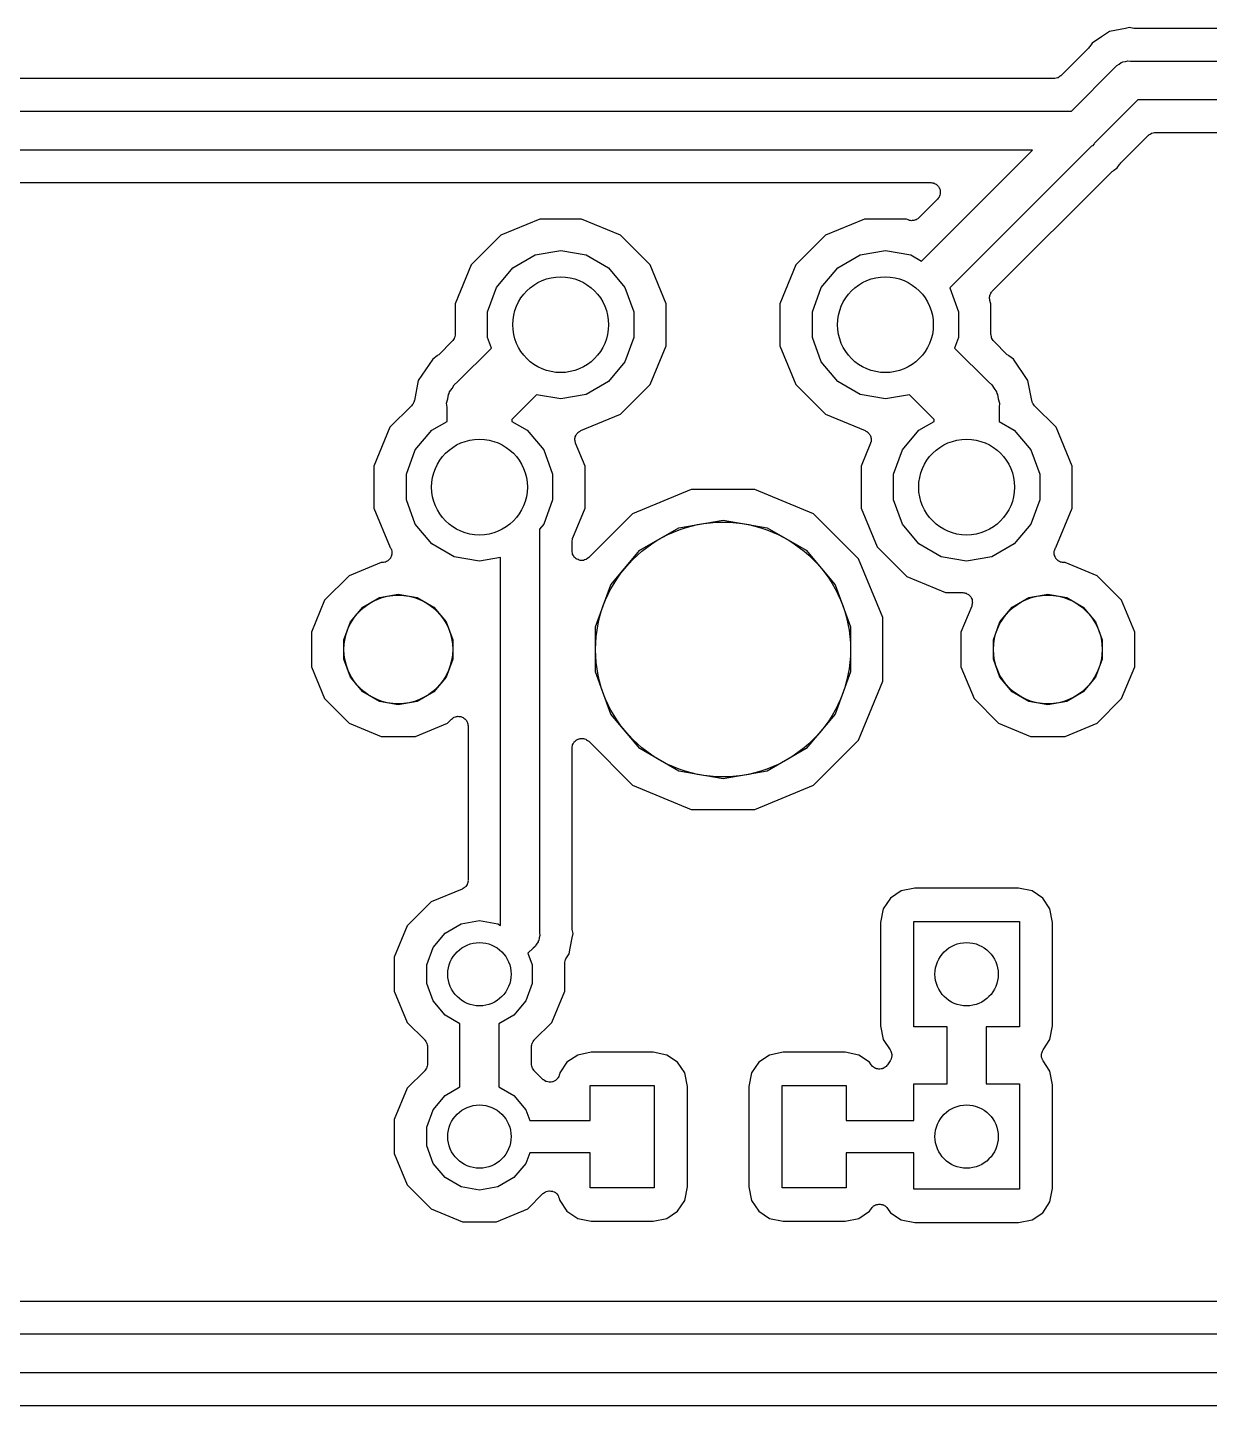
# Model space of a CAD drawing. Extents: x 24 to 196, y -189 to -31.
# Drawn here: x 99.61 to 118.1, y -151.85 to -130.3 of the extents above; entities that cross this region are included whole.
import ezdxf

# ---------------------------------------------------------------- set-up
doc = ezdxf.new("R2010")
doc.units = 0
doc.header["$MEASUREMENT"] = 0
doc.layers.add('BLACK', color=7, linetype='CONTINUOUS')

msp = doc.modelspace()

# ---------------------------------------------------------------- linework, layer by layer
at = {"layer": 'BLACK', "linetype": 'CONTINUOUS'}
for p, q in [((116.533, -130.362), (116.412, -130.443)), ((116.785, -130.312), (116.533, -130.362)), ((116.85, -130.299), (116.785, -130.312)), ((116.915, -130.312), (116.85, -130.299)), ((116.93, -130.312), (116.915, -130.312)), ((116.945, -130.315), (116.93, -130.312)), ((134.207, -130.315), (116.945, -130.315)), ((116.208, -130.62), (115.776, -131.052)), ((116.217, -130.608), (116.208, -130.62)), ((116.227, -130.597), (116.217, -130.608)), ((116.264, -130.542), (116.227, -130.597)), ((116.412, -130.443), (116.264, -130.542)), ((116.733, -130.843), (116.744, -130.837)), ((116.744, -130.837), (116.784, -130.83)), ((116.784, -130.83), (116.823, -130.819)), ((116.823, -130.819), (116.863, -130.823)), ((116.863, -130.823), (134.262, -130.823)), ((115.776, -131.052), (115.77, -131.056)), ((115.942, -131.605), (116.625, -130.921)), ((116.625, -130.921), (116.651, -130.89)), ((116.651, -130.89), (116.686, -130.87)), ((116.686, -130.87), (116.719, -130.847)), ((116.719, -130.847), (116.733, -130.843)), ((115.668, -131.097), (96.6988, -131.097)), ((115.675, -131.096), (115.668, -131.097)), ((115.681, -131.096), (115.675, -131.096)), ((115.701, -131.091), (115.681, -131.096)), ((115.72, -131.088), (115.701, -131.091)), ((115.726, -131.084), (115.72, -131.088)), ((115.732, -131.083), (115.726, -131.084)), ((115.749, -131.071), (115.732, -131.083)), ((115.766, -131.061), (115.749, -131.071)), ((115.77, -131.056), (115.766, -131.061)), ((116.976, -131.432), (116.302, -132.106)), ((133.567, -131.432), (116.976, -131.432)), ((81.6133, -131.605), (115.942, -131.605)), ((116.293, -132.116), (116.267, -132.147)), ((116.302, -132.106), (116.293, -132.116)), ((116.302, -132.106), (116.302, -132.106)), ((116.71, -132.417), (117.142, -131.985)), ((117.142, -131.985), (117.148, -131.981)), ((117.148, -131.981), (117.152, -131.976)), ((117.152, -131.976), (117.169, -131.966)), ((117.169, -131.966), (117.186, -131.955)), ((117.186, -131.955), (117.192, -131.953)), ((117.192, -131.953), (117.198, -131.949)), ((117.198, -131.949), (117.217, -131.946)), ((117.217, -131.946), (117.237, -131.941)), ((117.237, -131.941), (117.243, -131.941)), ((117.243, -131.941), (117.25, -131.94)), ((117.25, -131.94), (125.707, -131.94)), ((115.332, -132.215), (81.8134, -132.215)), ((113.593, -133.953), (115.332, -132.215)), ((116.255, -132.154), (114.037, -134.372)), ((116.267, -132.147), (116.255, -132.154)), ((114.702, -134.425), (116.575, -132.552)), ((116.575, -132.552), (116.588, -132.543)), ((116.588, -132.543), (116.598, -132.533)), ((116.598, -132.533), (116.654, -132.496)), ((116.654, -132.496), (116.691, -132.44)), ((116.691, -132.44), (116.701, -132.43)), ((116.701, -132.43), (116.71, -132.417)), ((82.2757, -132.723), (113.738, -132.723)), ((113.738, -132.723), (113.757, -132.726)), ((113.757, -132.726), (113.777, -132.728)), ((113.777, -132.728), (113.783, -132.731)), ((113.783, -132.731), (113.79, -132.732)), ((113.79, -132.732), (113.807, -132.742)), ((113.807, -132.742), (113.825, -132.75)), ((113.825, -132.75), (113.83, -132.755)), ((113.83, -132.755), (113.836, -132.758)), ((113.836, -132.758), (113.848, -132.774)), ((113.848, -132.774), (113.862, -132.788)), ((113.845, -132.983), (113.553, -133.275)), ((113.857, -132.966), (113.845, -132.983)), ((113.87, -132.951), (113.857, -132.966)), ((113.862, -132.788), (113.865, -132.794)), ((113.865, -132.794), (113.87, -132.799)), ((113.87, -132.799), (113.876, -132.818)), ((113.872, -132.945), (113.87, -132.951)), ((113.876, -132.939), (113.872, -132.945)), ((113.876, -132.818), (113.885, -132.836)), ((113.881, -132.92), (113.876, -132.939)), ((113.888, -132.901), (113.881, -132.92)), ((113.885, -132.836), (113.885, -132.842)), ((113.885, -132.842), (113.888, -132.849)), ((113.888, -132.849), (113.888, -132.868)), ((113.888, -132.868), (113.889, -132.888)), ((113.889, -132.888), (113.888, -132.895)), ((113.888, -132.895), (113.888, -132.901)), ((107.622, -133.297), (107.015, -133.548)), ((108.278, -133.297), (107.622, -133.297)), ((108.885, -133.548), (108.278, -133.297)), ((112.702, -133.297), (112.095, -133.548)), ((113.358, -133.297), (112.702, -133.297)), ((113.387, -133.308), (113.358, -133.297)), ((113.397, -133.311), (113.387, -133.308)), ((113.406, -133.315), (113.397, -133.311)), ((113.422, -133.316), (113.406, -133.315)), ((113.438, -133.32), (113.422, -133.316)), ((113.448, -133.319), (113.438, -133.32)), ((113.458, -133.319), (113.448, -133.319)), ((113.474, -133.315), (113.458, -133.319)), ((113.491, -133.313), (113.474, -133.315)), ((113.5, -133.308), (113.491, -133.313)), ((113.509, -133.306), (113.5, -133.308)), ((113.523, -133.296), (113.509, -133.306)), ((113.538, -133.289), (113.523, -133.296)), ((113.545, -133.281), (113.538, -133.289)), ((113.553, -133.275), (113.545, -133.281)), ((107.015, -133.548), (106.55, -134.012)), ((109.35, -134.012), (108.885, -133.548)), ((112.095, -133.548), (111.63, -134.012)), ((107.553, -133.857), (107.95, -133.787)), ((107.95, -133.787), (108.347, -133.857)), ((112.633, -133.857), (113.03, -133.787)), ((113.03, -133.787), (113.427, -133.857)), ((106.55, -134.012), (106.299, -134.619)), ((106.945, -134.367), (107.204, -134.059)), ((107.204, -134.059), (107.553, -133.857)), ((108.347, -133.857), (108.696, -134.059)), ((108.696, -134.059), (108.955, -134.367)), ((109.601, -134.619), (109.35, -134.012)), ((111.63, -134.012), (111.379, -134.619)), ((112.025, -134.367), (112.284, -134.059)), ((112.284, -134.059), (112.633, -133.857)), ((113.427, -133.857), (113.593, -133.953)), ((106.807, -134.746), (106.945, -134.367)), ((108.955, -134.367), (109.093, -134.746)), ((111.887, -134.746), (112.025, -134.367)), ((114.037, -134.372), (114.173, -134.746)), ((114.658, -134.519), (114.663, -134.503)), ((114.663, -134.503), (114.665, -134.487)), ((114.665, -134.487), (114.669, -134.478)), ((114.669, -134.478), (114.672, -134.468)), ((114.672, -134.468), (114.681, -134.455)), ((114.681, -134.455), (114.689, -134.44)), ((114.689, -134.44), (114.697, -134.433)), ((114.697, -134.433), (114.702, -134.425)), ((106.299, -134.619), (106.299, -135.099)), ((109.601, -135.276), (109.601, -134.619)), ((111.379, -134.619), (111.379, -135.276)), ((114.659, -134.529), (114.658, -134.519)), ((114.658, -134.539), (114.659, -134.529)), ((114.661, -134.555), (114.658, -134.539)), ((114.663, -134.572), (114.661, -134.555)), ((114.667, -134.581), (114.663, -134.572)), ((114.669, -134.591), (114.667, -134.581)), ((114.681, -134.619), (114.669, -134.591)), ((114.681, -135.099), (114.681, -134.619)), ((106.807, -135.149), (106.807, -134.746)), ((109.093, -134.746), (109.093, -135.149)), ((111.887, -135.149), (111.887, -134.746)), ((114.173, -134.746), (114.173, -135.149)), ((106.293, -135.131), (106.29, -135.151)), ((106.298, -135.112), (106.293, -135.131)), ((106.299, -135.099), (106.298, -135.105)), ((106.298, -135.105), (106.298, -135.112)), ((106.867, -135.313), (106.807, -135.149)), ((109.093, -135.149), (108.955, -135.528)), ((112.025, -135.528), (111.887, -135.149)), ((114.173, -135.149), (114.113, -135.313)), ((114.682, -135.105), (114.681, -135.099)), ((114.682, -135.112), (114.682, -135.105)), ((114.687, -135.131), (114.682, -135.112)), ((114.69, -135.151), (114.687, -135.131)), ((106.254, -135.206), (106.043, -135.418)), ((106.258, -135.201), (106.254, -135.206)), ((106.263, -135.197), (106.258, -135.201)), ((106.273, -135.179), (106.263, -135.197)), ((106.285, -135.163), (106.273, -135.179)), ((106.286, -135.157), (106.285, -135.163)), ((106.29, -135.151), (106.286, -135.157)), ((106.336, -135.843), (106.867, -135.313)), ((109.35, -135.883), (109.601, -135.276)), ((111.379, -135.276), (111.63, -135.883)), ((114.113, -135.313), (114.644, -135.843)), ((114.694, -135.157), (114.69, -135.151)), ((114.695, -135.163), (114.694, -135.157)), ((114.707, -135.179), (114.695, -135.163)), ((114.717, -135.197), (114.707, -135.179)), ((114.722, -135.201), (114.717, -135.197)), ((114.726, -135.206), (114.722, -135.201)), ((114.937, -135.418), (114.726, -135.206)), ((105.948, -135.485), (105.723, -135.821)), ((106.02, -135.437), (105.948, -135.485)), ((106.031, -135.426), (106.02, -135.437)), ((106.043, -135.418), (106.031, -135.426)), ((108.955, -135.528), (108.696, -135.837)), ((112.284, -135.837), (112.025, -135.528)), ((114.949, -135.426), (114.937, -135.418)), ((114.96, -135.437), (114.949, -135.426)), ((115.032, -135.485), (114.96, -135.437)), ((115.257, -135.821), (115.032, -135.485)), ((105.723, -135.821), (105.661, -136.132)), ((106.207, -136.022), (106.212, -136)), ((106.212, -136), (106.251, -135.944)), ((106.251, -135.944), (106.285, -135.886)), ((106.285, -135.886), (106.336, -135.843)), ((108.696, -135.837), (108.347, -136.038)), ((108.885, -136.347), (109.35, -135.883)), ((111.63, -135.883), (112.095, -136.347)), ((112.633, -136.038), (112.284, -135.837)), ((114.644, -135.843), (114.695, -135.886)), ((114.695, -135.886), (114.729, -135.944)), ((114.729, -135.944), (114.768, -136)), ((114.768, -136), (114.773, -136.022)), ((115.319, -136.132), (115.257, -135.821)), ((105.619, -136.214), (105.28, -136.552)), ((105.628, -136.201), (105.619, -136.214)), ((105.629, -136.199), (105.628, -136.201)), ((105.628, -136.201), (105.628, -136.201)), ((105.641, -136.185), (105.629, -136.199)), ((105.644, -136.178), (105.641, -136.185)), ((105.649, -136.171), (105.644, -136.178)), ((105.652, -136.16), (105.649, -136.171)), ((105.655, -136.155), (105.652, -136.16)), ((105.656, -136.147), (105.655, -136.155)), ((105.66, -136.136), (105.656, -136.147)), ((105.661, -136.132), (105.66, -136.136)), ((106.166, -136.173), (106.184, -136.108)), ((106.172, -136.24), (106.166, -136.173)), ((106.184, -136.108), (106.195, -136.041)), ((106.195, -136.041), (106.207, -136.022)), ((107.574, -136.042), (107.188, -136.428)), ((107.95, -136.108), (107.574, -136.042)), ((108.347, -136.038), (107.95, -136.108)), ((113.03, -136.108), (112.633, -136.038)), ((113.406, -136.042), (113.03, -136.108)), ((113.792, -136.428), (113.406, -136.042)), ((114.773, -136.022), (114.785, -136.041)), ((114.785, -136.041), (114.796, -136.108)), ((114.796, -136.108), (114.814, -136.173)), ((114.814, -136.173), (114.808, -136.24)), ((115.32, -136.136), (115.319, -136.132)), ((115.324, -136.147), (115.32, -136.136)), ((115.325, -136.155), (115.324, -136.147)), ((115.328, -136.16), (115.325, -136.155)), ((115.331, -136.171), (115.328, -136.16)), ((115.336, -136.178), (115.331, -136.171)), ((115.339, -136.185), (115.336, -136.178)), ((115.351, -136.199), (115.339, -136.185)), ((115.352, -136.201), (115.351, -136.199)), ((115.361, -136.214), (115.352, -136.201)), ((115.352, -136.201), (115.352, -136.201)), ((115.7, -136.552), (115.361, -136.214)), ((106.172, -136.461), (106.172, -136.24)), ((107.188, -136.428), (107.188, -136.461)), ((108.266, -136.604), (108.885, -136.347)), ((112.095, -136.347), (112.714, -136.604)), ((113.792, -136.461), (113.792, -136.428)), ((114.808, -136.24), (114.808, -136.461)), ((105.28, -136.552), (105.029, -137.159)), ((105.675, -136.907), (105.934, -136.599)), ((105.934, -136.599), (106.172, -136.461)), ((107.188, -136.461), (107.426, -136.599)), ((107.426, -136.599), (107.685, -136.907)), ((108.197, -136.664), (108.203, -136.652)), ((108.203, -136.652), (108.213, -136.643)), ((108.213, -136.643), (108.221, -136.632)), ((108.221, -136.632), (108.233, -136.625)), ((108.233, -136.625), (108.242, -136.616)), ((108.242, -136.616), (108.255, -136.611)), ((108.255, -136.611), (108.266, -136.604)), ((112.714, -136.604), (112.725, -136.611)), ((112.725, -136.611), (112.738, -136.616)), ((112.738, -136.616), (112.747, -136.625)), ((112.747, -136.625), (112.759, -136.632)), ((112.759, -136.632), (112.767, -136.643)), ((112.767, -136.643), (112.777, -136.652)), ((112.777, -136.652), (112.783, -136.664)), ((113.295, -136.907), (113.554, -136.599)), ((113.554, -136.599), (113.792, -136.461)), ((114.808, -136.461), (115.046, -136.599)), ((115.046, -136.599), (115.305, -136.907)), ((115.951, -137.159), (115.7, -136.552)), ((108.172, -136.751), (108.174, -136.738)), ((108.175, -136.764), (108.172, -136.751)), ((108.173, -136.725), (108.177, -136.712)), ((108.174, -136.738), (108.173, -136.725)), ((108.175, -136.778), (108.175, -136.764)), ((108.181, -136.79), (108.175, -136.778)), ((108.177, -136.712), (108.179, -136.699)), ((108.179, -136.699), (108.185, -136.687)), ((108.183, -136.803), (108.181, -136.79)), ((108.331, -137.159), (108.183, -136.803)), ((108.185, -136.687), (108.189, -136.674)), ((108.189, -136.674), (108.197, -136.664)), ((112.797, -136.803), (112.649, -137.159)), ((112.783, -136.664), (112.791, -136.674)), ((112.791, -136.674), (112.795, -136.687)), ((112.795, -136.687), (112.801, -136.699)), ((112.799, -136.79), (112.797, -136.803)), ((112.805, -136.778), (112.799, -136.79)), ((112.801, -136.699), (112.803, -136.712)), ((112.803, -136.712), (112.807, -136.725)), ((112.808, -136.751), (112.805, -136.764)), ((112.805, -136.764), (112.805, -136.778)), ((112.807, -136.725), (112.806, -136.738)), ((112.806, -136.738), (112.808, -136.751)), ((105.537, -137.286), (105.675, -136.907)), ((107.685, -136.907), (107.823, -137.286)), ((113.157, -137.286), (113.295, -136.907)), ((115.305, -136.907), (115.443, -137.286)), ((105.029, -137.159), (105.029, -137.816)), ((105.537, -137.689), (105.537, -137.286)), ((107.823, -137.286), (107.823, -137.689)), ((108.331, -137.816), (108.331, -137.159)), ((112.649, -137.159), (112.649, -137.816)), ((113.157, -137.689), (113.157, -137.286)), ((115.443, -137.286), (115.443, -137.689)), ((115.951, -137.816), (115.951, -137.159)), ((105.675, -138.068), (105.537, -137.689)), ((107.823, -137.689), (107.685, -138.068)), ((109.992, -137.526), (109.073, -137.907)), ((110.988, -137.526), (109.992, -137.526)), ((111.907, -137.907), (110.988, -137.526)), ((113.295, -138.068), (113.157, -137.689)), ((115.443, -137.689), (115.305, -138.068)), ((105.029, -137.816), (105.285, -138.434)), ((108.139, -138.279), (108.331, -137.816)), ((109.073, -137.907), (108.388, -138.591)), ((112.611, -138.61), (111.907, -137.907)), ((112.649, -137.816), (112.9, -138.423)), ((115.695, -138.434), (115.951, -137.816)), ((105.934, -138.377), (105.675, -138.068)), ((107.685, -138.068), (107.62, -138.146)), ((107.62, -138.146), (107.62, -144.459)), ((109.189, -138.477), (109.798, -138.125)), ((109.798, -138.125), (110.49, -138.003)), ((110.49, -138.003), (111.182, -138.125)), ((111.182, -138.125), (111.791, -138.477)), ((113.554, -138.377), (113.295, -138.068)), ((115.305, -138.068), (115.046, -138.377)), ((106.283, -138.578), (105.934, -138.377)), ((108.128, -138.33), (108.133, -138.308)), ((108.128, -138.334), (108.128, -138.33)), ((108.128, -138.337), (108.128, -138.334)), ((108.128, -138.484), (108.128, -138.337)), ((108.133, -138.308), (108.137, -138.285)), ((108.137, -138.285), (108.139, -138.282)), ((108.139, -138.282), (108.139, -138.279)), ((113.903, -138.578), (113.554, -138.377)), ((115.046, -138.377), (114.697, -138.578)), ((105.286, -138.598), (105.283, -138.604)), ((105.285, -138.434), (105.29, -138.44)), ((105.29, -138.593), (105.286, -138.598)), ((105.29, -138.44), (105.293, -138.446)), ((105.297, -138.574), (105.29, -138.593)), ((105.293, -138.446), (105.296, -138.452)), ((105.296, -138.452), (105.302, -138.471)), ((105.306, -138.556), (105.297, -138.574)), ((105.302, -138.471), (105.308, -138.49)), ((105.308, -138.543), (105.306, -138.549)), ((105.306, -138.549), (105.306, -138.556)), ((105.308, -138.49), (105.308, -138.497)), ((105.308, -138.497), (105.31, -138.503)), ((105.31, -138.503), (105.308, -138.523)), ((105.308, -138.523), (105.308, -138.543)), ((106.68, -138.648), (106.283, -138.578)), ((107.01, -138.59), (106.68, -138.648)), ((107.01, -144.345), (107.01, -138.59)), ((108.131, -138.503), (108.128, -138.484)), ((108.133, -138.523), (108.131, -138.503)), ((108.136, -138.529), (108.133, -138.523)), ((108.137, -138.536), (108.136, -138.529)), ((108.147, -138.553), (108.137, -138.536)), ((108.155, -138.571), (108.147, -138.553)), ((108.16, -138.576), (108.155, -138.571)), ((108.163, -138.582), (108.16, -138.576)), ((108.179, -138.594), (108.163, -138.582)), ((108.193, -138.609), (108.179, -138.594)), ((108.388, -138.591), (108.372, -138.603)), ((108.737, -139.015), (109.189, -138.477)), ((111.791, -138.477), (112.243, -139.015)), ((112.9, -138.423), (113.365, -138.887)), ((114.3, -138.648), (113.903, -138.578)), ((114.697, -138.578), (114.3, -138.648)), ((115.67, -138.503), (115.672, -138.497)), ((115.672, -138.523), (115.67, -138.503)), ((115.672, -138.49), (115.678, -138.471)), ((115.672, -138.497), (115.672, -138.49)), ((115.672, -138.543), (115.672, -138.523)), ((115.674, -138.549), (115.672, -138.543)), ((115.674, -138.556), (115.674, -138.549)), ((115.683, -138.574), (115.674, -138.556)), ((115.678, -138.471), (115.684, -138.452)), ((115.69, -138.593), (115.683, -138.574)), ((115.684, -138.452), (115.687, -138.446)), ((115.687, -138.446), (115.69, -138.44)), ((115.69, -138.44), (115.695, -138.434)), ((115.694, -138.598), (115.69, -138.593)), ((115.697, -138.604), (115.694, -138.598)), ((105.14, -138.669), (104.64, -138.876)), ((105.158, -138.669), (105.14, -138.669)), ((105.178, -138.665), (105.158, -138.669)), ((105.198, -138.664), (105.178, -138.665)), ((105.204, -138.661), (105.198, -138.664)), ((105.21, -138.66), (105.204, -138.661)), ((105.228, -138.65), (105.21, -138.66)), ((105.246, -138.641), (105.228, -138.65)), ((105.25, -138.636), (105.246, -138.641)), ((105.256, -138.633), (105.25, -138.636)), ((105.269, -138.618), (105.256, -138.633)), ((105.283, -138.604), (105.269, -138.618)), ((108.199, -138.611), (108.193, -138.609)), ((108.204, -138.616), (108.199, -138.611)), ((108.223, -138.623), (108.204, -138.616)), ((108.241, -138.631), (108.223, -138.623)), ((108.247, -138.632), (108.241, -138.631)), ((108.254, -138.634), (108.247, -138.632)), ((108.274, -138.634), (108.254, -138.634)), ((108.293, -138.636), (108.274, -138.634)), ((108.3, -138.634), (108.293, -138.636)), ((108.307, -138.634), (108.3, -138.634)), ((108.325, -138.627), (108.307, -138.634)), ((108.345, -138.622), (108.325, -138.627)), ((108.35, -138.618), (108.345, -138.622)), ((108.356, -138.616), (108.35, -138.618)), ((108.372, -138.603), (108.356, -138.616)), ((112.992, -139.53), (112.611, -138.61)), ((115.711, -138.618), (115.697, -138.604)), ((115.724, -138.633), (115.711, -138.618)), ((115.73, -138.636), (115.724, -138.633)), ((115.734, -138.641), (115.73, -138.636)), ((115.752, -138.65), (115.734, -138.641)), ((115.77, -138.66), (115.752, -138.65)), ((115.776, -138.661), (115.77, -138.66)), ((115.782, -138.664), (115.776, -138.661)), ((115.802, -138.665), (115.782, -138.664)), ((115.822, -138.669), (115.802, -138.665)), ((115.84, -138.669), (115.822, -138.669)), ((116.34, -138.876), (115.84, -138.669)), ((104.64, -138.876), (104.258, -139.258)), ((108.496, -139.676), (108.737, -139.015)), ((112.243, -139.015), (112.484, -139.676)), ((113.365, -138.887), (113.972, -139.139)), ((116.722, -139.258), (116.34, -138.876)), ((104.855, -139.366), (105.114, -139.216)), ((105.114, -139.216), (105.41, -139.164)), ((105.41, -139.164), (105.706, -139.216)), ((105.706, -139.216), (105.965, -139.366)), ((113.972, -139.139), (114.239, -139.139)), ((114.239, -139.139), (114.256, -139.142)), ((114.256, -139.142), (114.272, -139.142)), ((114.272, -139.142), (114.282, -139.146)), ((114.282, -139.146), (114.291, -139.148)), ((114.291, -139.148), (114.306, -139.156)), ((114.306, -139.156), (114.321, -139.163)), ((114.321, -139.163), (114.329, -139.169)), ((114.329, -139.169), (114.337, -139.174)), ((114.337, -139.174), (114.348, -139.187)), ((114.348, -139.187), (114.36, -139.198)), ((114.36, -139.198), (114.365, -139.207)), ((114.365, -139.207), (114.371, -139.215)), ((114.371, -139.215), (114.377, -139.23)), ((114.377, -139.23), (114.385, -139.245)), ((114.385, -139.245), (114.386, -139.255)), ((115.015, -139.366), (115.274, -139.216)), ((115.274, -139.216), (115.57, -139.164)), ((115.57, -139.164), (115.866, -139.216)), ((115.866, -139.216), (116.125, -139.366)), ((104.258, -139.258), (104.051, -139.757)), ((104.662, -139.596), (104.855, -139.366)), ((105.965, -139.366), (106.158, -139.596)), ((114.38, -139.349), (114.211, -139.757)), ((114.384, -139.333), (114.38, -139.349)), ((114.389, -139.318), (114.384, -139.333)), ((114.386, -139.255), (114.389, -139.265)), ((114.389, -139.265), (114.389, -139.281)), ((114.389, -139.281), (114.392, -139.298)), ((114.392, -139.298), (114.389, -139.307)), ((114.389, -139.307), (114.389, -139.318)), ((114.822, -139.596), (115.015, -139.366)), ((116.125, -139.366), (116.318, -139.596)), ((116.929, -139.757), (116.722, -139.258)), ((104.559, -139.878), (104.662, -139.596)), ((106.158, -139.596), (106.261, -139.878)), ((108.496, -140.379), (108.496, -139.676)), ((112.484, -139.676), (112.484, -140.379)), ((112.992, -140.525), (112.992, -139.53)), ((114.719, -139.878), (114.822, -139.596)), ((116.318, -139.596), (116.421, -139.878)), ((104.051, -139.757), (104.051, -140.298)), ((104.559, -140.178), (104.559, -139.878)), ((106.261, -139.878), (106.261, -140.178)), ((114.211, -139.757), (114.211, -140.298)), ((114.719, -140.178), (114.719, -139.878)), ((116.421, -139.878), (116.421, -140.178)), ((116.929, -140.298), (116.929, -139.757)), ((104.051, -140.298), (104.258, -140.797)), ((104.662, -140.46), (104.559, -140.178)), ((106.261, -140.178), (106.158, -140.46)), ((114.211, -140.298), (114.418, -140.797)), ((114.822, -140.46), (114.719, -140.178)), ((116.421, -140.178), (116.318, -140.46)), ((116.722, -140.797), (116.929, -140.298)), ((104.855, -140.69), (104.662, -140.46)), ((106.158, -140.46), (105.965, -140.69)), ((108.737, -141.04), (108.496, -140.379)), ((112.484, -140.379), (112.243, -141.04)), ((112.611, -141.445), (112.992, -140.525)), ((115.015, -140.69), (114.822, -140.46)), ((116.318, -140.46), (116.125, -140.69)), ((105.114, -140.84), (104.855, -140.69)), ((105.965, -140.69), (105.706, -140.84)), ((115.274, -140.84), (115.015, -140.69)), ((116.125, -140.69), (115.866, -140.84)), ((104.258, -140.797), (104.64, -141.18)), ((105.41, -140.892), (105.114, -140.84)), ((105.706, -140.84), (105.41, -140.892)), ((114.418, -140.797), (114.8, -141.18)), ((115.57, -140.892), (115.274, -140.84)), ((115.866, -140.84), (115.57, -140.892)), ((116.34, -141.18), (116.722, -140.797)), ((104.64, -141.18), (105.14, -141.387)), ((105.68, -141.387), (106.18, -141.18)), ((106.18, -141.18), (106.242, -141.117)), ((106.242, -141.117), (106.258, -141.106)), ((106.258, -141.106), (106.274, -141.093)), ((106.274, -141.093), (106.28, -141.091)), ((106.28, -141.091), (106.285, -141.087)), ((106.285, -141.087), (106.305, -141.082)), ((106.305, -141.082), (106.323, -141.075)), ((106.323, -141.075), (106.33, -141.075)), ((106.33, -141.075), (106.337, -141.073)), ((106.337, -141.073), (106.356, -141.075)), ((106.356, -141.075), (106.376, -141.075)), ((106.376, -141.075), (106.383, -141.077)), ((106.383, -141.077), (106.389, -141.078)), ((106.389, -141.078), (106.407, -141.086)), ((106.407, -141.086), (106.426, -141.093)), ((106.426, -141.093), (106.431, -141.097)), ((106.431, -141.097), (106.437, -141.1)), ((106.437, -141.1), (106.451, -141.114)), ((106.451, -141.114), (106.467, -141.127)), ((106.467, -141.127), (106.47, -141.133)), ((106.47, -141.133), (106.475, -141.138)), ((106.475, -141.138), (106.483, -141.156)), ((106.483, -141.156), (106.493, -141.173)), ((106.493, -141.173), (106.494, -141.18)), ((106.494, -141.18), (106.497, -141.186)), ((109.189, -141.579), (108.737, -141.04)), ((112.243, -141.04), (111.791, -141.579)), ((114.8, -141.18), (115.3, -141.387)), ((115.84, -141.387), (116.34, -141.18)), ((105.14, -141.387), (105.68, -141.387)), ((106.497, -141.186), (106.499, -141.206)), ((106.499, -141.206), (106.502, -141.225)), ((106.502, -141.225), (106.502, -143.636)), ((115.3, -141.387), (115.84, -141.387)), ((108.128, -141.572), (108.131, -141.552)), ((108.128, -144.378), (108.128, -141.572)), ((108.131, -141.552), (108.133, -141.532)), ((108.133, -141.532), (108.136, -141.526)), ((108.136, -141.526), (108.137, -141.519)), ((108.137, -141.519), (108.147, -141.502)), ((108.147, -141.502), (108.155, -141.484)), ((108.155, -141.484), (108.16, -141.479)), ((108.16, -141.479), (108.163, -141.474)), ((108.163, -141.474), (108.179, -141.461)), ((108.179, -141.461), (108.193, -141.447)), ((108.193, -141.447), (108.199, -141.444)), ((108.199, -141.444), (108.204, -141.44)), ((108.204, -141.44), (108.223, -141.433)), ((108.223, -141.433), (108.241, -141.424)), ((108.241, -141.424), (108.247, -141.424)), ((108.247, -141.424), (108.254, -141.422)), ((108.254, -141.422), (108.274, -141.422)), ((108.274, -141.422), (108.293, -141.42)), ((108.293, -141.42), (108.3, -141.422)), ((108.3, -141.422), (108.307, -141.422)), ((108.307, -141.422), (108.325, -141.428)), ((108.325, -141.428), (108.345, -141.433)), ((108.345, -141.433), (108.35, -141.437)), ((108.35, -141.437), (108.356, -141.44)), ((108.356, -141.44), (108.372, -141.452)), ((108.372, -141.452), (108.388, -141.464)), ((108.388, -141.464), (109.073, -142.149)), ((109.798, -141.93), (109.189, -141.579)), ((111.791, -141.579), (111.182, -141.93)), ((111.907, -142.149), (112.611, -141.445)), ((110.49, -142.052), (109.798, -141.93)), ((111.182, -141.93), (110.49, -142.052)), ((109.073, -142.149), (109.992, -142.53)), ((110.988, -142.53), (111.907, -142.149)), ((109.992, -142.53), (110.988, -142.53)), ((106.426, -143.768), (106.417, -143.772)), ((106.439, -143.757), (106.426, -143.768)), ((106.453, -143.748), (106.439, -143.757)), ((106.459, -143.741), (106.453, -143.748)), ((106.467, -143.734), (106.459, -143.741)), ((106.475, -143.72), (106.467, -143.734)), ((106.485, -143.706), (106.475, -143.72)), ((106.488, -143.697), (106.485, -143.706)), ((106.493, -143.688), (106.488, -143.697)), ((106.496, -143.672), (106.493, -143.688)), ((106.501, -143.656), (106.496, -143.672)), ((106.502, -143.636), (106.5, -143.646)), ((106.5, -143.646), (106.501, -143.656)), ((113.49, -143.761), (113.276, -143.804)), ((115.11, -143.761), (113.49, -143.761)), ((115.324, -143.804), (115.11, -143.761)), ((105.925, -143.977), (105.55, -144.352)), ((106.408, -143.777), (105.925, -143.977)), ((106.417, -143.772), (106.408, -143.777)), ((113.108, -143.916), (112.996, -144.084)), ((113.276, -143.804), (113.108, -143.916)), ((115.492, -143.916), (115.324, -143.804)), ((115.604, -144.084), (115.492, -143.916)), ((112.996, -144.084), (112.954, -144.297)), ((115.646, -144.297), (115.604, -144.084)), ((105.55, -144.352), (105.346, -144.842)), ((106.141, -144.466), (106.393, -144.32)), ((106.393, -144.32), (106.68, -144.269)), ((106.68, -144.269), (106.967, -144.32)), ((106.967, -144.32), (107.01, -144.345)), ((108.13, -144.392), (108.128, -144.378)), ((108.131, -144.407), (108.13, -144.392)), ((108.144, -144.473), (108.131, -144.407)), ((112.954, -144.297), (112.954, -145.918)), ((113.474, -145.933), (113.474, -144.282)), ((113.474, -144.282), (115.125, -144.282)), ((115.125, -144.282), (115.125, -145.933)), ((115.646, -145.918), (115.646, -144.297)), ((105.954, -144.689), (106.141, -144.466)), ((107.596, -144.603), (107.572, -144.637)), ((107.599, -144.59), (107.596, -144.603)), ((107.606, -144.579), (107.599, -144.59)), ((107.613, -144.539), (107.606, -144.579)), ((107.623, -144.5), (107.613, -144.539)), ((107.62, -144.459), (107.623, -144.5)), ((108.098, -144.701), (108.131, -144.538)), ((108.131, -144.538), (108.144, -144.473)), ((105.346, -144.842), (105.346, -145.373)), ((105.855, -144.962), (105.954, -144.689)), ((107.521, -144.698), (107.439, -144.78)), ((107.439, -144.78), (107.505, -144.962)), ((107.552, -144.672), (107.521, -144.698)), ((107.572, -144.637), (107.552, -144.672)), ((108.039, -144.852), (108.081, -144.79)), ((108.081, -144.79), (108.098, -144.701)), ((105.855, -145.253), (105.855, -144.962)), ((107.505, -144.962), (107.505, -145.253)), ((108.013, -144.937), (108.017, -144.919)), ((108.013, -145.373), (108.013, -144.937)), ((108.017, -144.919), (108.018, -144.9)), ((108.018, -144.9), (108.021, -144.893)), ((108.021, -144.893), (108.023, -144.884)), ((108.023, -144.884), (108.032, -144.869)), ((108.032, -144.869), (108.039, -144.852)), ((105.954, -145.527), (105.855, -145.253)), ((107.505, -145.253), (107.406, -145.527)), ((105.346, -145.373), (105.55, -145.863)), ((107.81, -145.863), (108.013, -145.373)), ((106.141, -145.75), (105.954, -145.527)), ((107.406, -145.527), (107.219, -145.75)), ((105.55, -145.863), (105.823, -146.136)), ((106.375, -145.885), (106.141, -145.75)), ((106.375, -146.87), (106.375, -145.885)), ((107.219, -145.75), (106.985, -145.885)), ((106.985, -145.885), (106.985, -146.87)), ((107.537, -146.136), (107.81, -145.863)), ((112.954, -145.918), (112.996, -146.131)), ((115.604, -146.131), (115.646, -145.918)), ((105.823, -146.136), (105.826, -146.142)), ((105.826, -146.142), (105.832, -146.146)), ((107.528, -146.146), (107.534, -146.142)), ((107.534, -146.142), (107.537, -146.136)), ((112.996, -146.131), (113.104, -146.293)), ((113.995, -145.933), (113.474, -145.933)), ((113.995, -146.822), (113.995, -145.933)), ((115.125, -145.933), (114.605, -145.933)), ((114.605, -145.933), (114.605, -146.822)), ((115.496, -146.293), (115.604, -146.131)), ((105.832, -146.146), (105.842, -146.163)), ((105.842, -146.163), (105.853, -146.179)), ((105.853, -146.179), (105.855, -146.186)), ((105.855, -146.186), (105.858, -146.192)), ((105.858, -146.192), (105.861, -146.211)), ((105.861, -146.211), (105.867, -146.231)), ((105.867, -146.231), (105.866, -146.237)), ((105.866, -146.237), (105.867, -146.244)), ((105.867, -146.244), (105.867, -146.511)), ((107.493, -146.231), (107.499, -146.211)), ((107.494, -146.237), (107.493, -146.231)), ((107.493, -146.244), (107.494, -146.237)), ((107.493, -146.511), (107.493, -146.244)), ((107.499, -146.211), (107.502, -146.192)), ((107.502, -146.192), (107.505, -146.186)), ((107.505, -146.186), (107.507, -146.179)), ((107.507, -146.179), (107.518, -146.163)), ((107.518, -146.163), (107.528, -146.146)), ((108.429, -146.329), (108.216, -146.372)), ((109.399, -146.329), (108.429, -146.329)), ((109.612, -146.372), (109.399, -146.329)), ((111.429, -146.329), (111.216, -146.372)), ((112.399, -146.329), (111.429, -146.329)), ((112.612, -146.372), (112.399, -146.329)), ((113.104, -146.293), (113.108, -146.302)), ((113.108, -146.302), (113.114, -146.31)), ((113.114, -146.31), (113.119, -146.326)), ((113.119, -146.326), (113.125, -146.341)), ((113.125, -146.341), (113.126, -146.351)), ((113.126, -146.351), (113.129, -146.361)), ((115.471, -146.361), (115.474, -146.351)), ((115.474, -146.351), (115.475, -146.341)), ((115.475, -146.341), (115.481, -146.326)), ((115.481, -146.326), (115.486, -146.31)), ((115.486, -146.31), (115.492, -146.302)), ((115.492, -146.302), (115.496, -146.293)), ((105.855, -146.569), (105.853, -146.576)), ((105.858, -146.564), (105.855, -146.569)), ((105.861, -146.544), (105.858, -146.564)), ((105.867, -146.525), (105.861, -146.544)), ((105.867, -146.511), (105.866, -146.518)), ((105.866, -146.518), (105.867, -146.525)), ((107.494, -146.518), (107.493, -146.511)), ((107.493, -146.525), (107.494, -146.518)), ((107.499, -146.544), (107.493, -146.525)), ((107.502, -146.564), (107.499, -146.544)), ((107.505, -146.569), (107.502, -146.564)), ((107.507, -146.576), (107.505, -146.569)), ((108.048, -146.484), (107.935, -146.652)), ((108.216, -146.372), (108.048, -146.484)), ((109.78, -146.484), (109.612, -146.372)), ((109.892, -146.652), (109.78, -146.484)), ((111.048, -146.484), (110.935, -146.652)), ((111.216, -146.372), (111.048, -146.484)), ((112.78, -146.484), (112.612, -146.372)), ((112.808, -146.526), (112.78, -146.484)), ((112.82, -146.538), (112.808, -146.526)), ((112.829, -146.551), (112.82, -146.538)), ((112.838, -146.557), (112.829, -146.551)), ((112.845, -146.564), (112.838, -146.557)), ((112.86, -146.571), (112.845, -146.564)), ((112.873, -146.581), (112.86, -146.571)), ((113.01, -146.571), (112.996, -146.581)), ((113.025, -146.564), (113.01, -146.571)), ((113.032, -146.557), (113.025, -146.564)), ((113.04, -146.551), (113.032, -146.557)), ((113.05, -146.538), (113.04, -146.551)), ((113.061, -146.526), (113.05, -146.538)), ((113.104, -146.462), (113.061, -146.526)), ((113.108, -146.453), (113.104, -146.462)), ((113.114, -146.445), (113.108, -146.453)), ((113.119, -146.429), (113.114, -146.445)), ((113.125, -146.414), (113.119, -146.429)), ((113.126, -146.404), (113.125, -146.414)), ((113.129, -146.394), (113.126, -146.404)), ((113.129, -146.361), (113.128, -146.378)), ((113.128, -146.378), (113.129, -146.394)), ((115.472, -146.378), (115.471, -146.361)), ((115.471, -146.394), (115.472, -146.378)), ((115.474, -146.404), (115.471, -146.394)), ((115.475, -146.414), (115.474, -146.404)), ((115.481, -146.429), (115.475, -146.414)), ((115.486, -146.445), (115.481, -146.429)), ((115.492, -146.453), (115.486, -146.445)), ((115.496, -146.462), (115.492, -146.453)), ((115.604, -146.624), (115.496, -146.462)), ((105.823, -146.619), (105.55, -146.892)), ((105.826, -146.614), (105.823, -146.619)), ((105.832, -146.609), (105.826, -146.614)), ((105.841, -146.592), (105.832, -146.609)), ((105.853, -146.576), (105.841, -146.592)), ((107.518, -146.592), (107.507, -146.576)), ((107.528, -146.609), (107.518, -146.592)), ((107.534, -146.614), (107.528, -146.609)), ((107.537, -146.619), (107.534, -146.614)), ((107.673, -146.755), (107.537, -146.619)), ((107.677, -146.758), (107.673, -146.755)), ((107.68, -146.762), (107.677, -146.758)), ((107.699, -146.773), (107.68, -146.762)), ((107.716, -146.785), (107.699, -146.773)), ((107.721, -146.787), (107.716, -146.785)), ((107.726, -146.789), (107.721, -146.787)), ((107.747, -146.793), (107.726, -146.789)), ((107.849, -146.781), (107.83, -146.791)), ((107.868, -146.772), (107.849, -146.781)), ((107.872, -146.768), (107.868, -146.772)), ((107.876, -146.766), (107.872, -146.768)), ((107.89, -146.75), (107.876, -146.766)), ((107.906, -146.735), (107.89, -146.75)), ((107.908, -146.73), (107.906, -146.735)), ((107.911, -146.726), (107.908, -146.73)), ((107.919, -146.706), (107.911, -146.726)), ((107.928, -146.687), (107.919, -146.706)), ((107.929, -146.682), (107.928, -146.687)), ((107.93, -146.677), (107.929, -146.682)), ((107.935, -146.652), (107.93, -146.677)), ((109.935, -146.865), (109.892, -146.652)), ((110.935, -146.652), (110.893, -146.865)), ((112.883, -146.583), (112.873, -146.581)), ((112.892, -146.588), (112.883, -146.583)), ((112.909, -146.589), (112.892, -146.588)), ((112.925, -146.593), (112.909, -146.589)), ((112.935, -146.592), (112.925, -146.593)), ((112.945, -146.593), (112.935, -146.592)), ((112.961, -146.589), (112.945, -146.593)), ((112.977, -146.588), (112.961, -146.589)), ((112.986, -146.583), (112.977, -146.588)), ((112.996, -146.581), (112.986, -146.583)), ((115.646, -146.837), (115.604, -146.624)), ((105.55, -146.892), (105.346, -147.382)), ((106.141, -147.006), (106.375, -146.87)), ((106.985, -146.87), (107.219, -147.006)), ((107.768, -146.799), (107.747, -146.793)), ((107.773, -146.799), (107.768, -146.799)), ((107.778, -146.799), (107.773, -146.799)), ((107.799, -146.796), (107.778, -146.799)), ((107.82, -146.794), (107.799, -146.796)), ((107.825, -146.792), (107.82, -146.794)), ((107.83, -146.791), (107.825, -146.792)), ((108.414, -147.394), (108.414, -146.85)), ((108.414, -146.85), (109.414, -146.85)), ((109.414, -146.85), (109.414, -148.45)), ((109.935, -148.435), (109.935, -146.865)), ((110.893, -146.865), (110.893, -148.435)), ((111.414, -148.45), (111.414, -146.85)), ((111.414, -146.85), (112.414, -146.85)), ((112.414, -146.85), (112.414, -147.394)), ((113.474, -147.394), (113.474, -146.822)), ((113.474, -146.822), (113.995, -146.822)), ((114.605, -146.822), (115.125, -146.822)), ((115.125, -146.822), (115.125, -148.473)), ((115.646, -148.458), (115.646, -146.837)), ((105.954, -147.229), (106.141, -147.006)), ((107.219, -147.006), (107.406, -147.229)), ((105.346, -147.382), (105.346, -147.913)), ((105.855, -147.502), (105.954, -147.229)), ((107.406, -147.229), (107.466, -147.394)), ((107.466, -147.394), (108.414, -147.394)), ((112.414, -147.394), (113.474, -147.394)), ((105.855, -147.793), (105.855, -147.502)), ((105.954, -148.067), (105.855, -147.793)), ((105.346, -147.913), (105.55, -148.403)), ((106.141, -148.29), (105.954, -148.067)), ((107.406, -148.067), (107.219, -148.29)), ((107.466, -147.902), (107.406, -148.067)), ((108.414, -147.902), (107.466, -147.902)), ((108.414, -148.45), (108.414, -147.902)), ((113.474, -147.902), (112.414, -147.902)), ((112.414, -147.902), (112.414, -148.45)), ((113.474, -148.473), (113.474, -147.902)), ((106.393, -148.435), (106.141, -148.29)), ((107.219, -148.29), (106.967, -148.435)), ((105.55, -148.403), (105.925, -148.778)), ((106.68, -148.486), (106.393, -148.435)), ((106.967, -148.435), (106.68, -148.486)), ((107.698, -148.523), (107.716, -148.511)), ((107.716, -148.511), (107.72, -148.51)), ((107.72, -148.51), (107.725, -148.507)), ((107.725, -148.507), (107.746, -148.503)), ((107.746, -148.503), (107.767, -148.497)), ((107.767, -148.497), (107.772, -148.498)), ((107.772, -148.498), (107.777, -148.497)), ((107.777, -148.497), (107.798, -148.5)), ((107.798, -148.5), (107.819, -148.502)), ((107.819, -148.502), (107.824, -148.504)), ((107.824, -148.504), (107.829, -148.505)), ((107.829, -148.505), (107.848, -148.515)), ((109.414, -148.45), (108.414, -148.45)), ((109.892, -148.648), (109.935, -148.435)), ((110.893, -148.435), (110.935, -148.648)), ((112.414, -148.45), (111.414, -148.45)), ((115.125, -148.473), (113.474, -148.473)), ((115.604, -148.671), (115.646, -148.458)), ((107.435, -148.778), (107.672, -148.541)), ((107.672, -148.541), (107.676, -148.538)), ((107.676, -148.538), (107.68, -148.534)), ((107.68, -148.534), (107.698, -148.523)), ((107.848, -148.515), (107.867, -148.524)), ((107.867, -148.524), (107.871, -148.528)), ((107.871, -148.528), (107.875, -148.53)), ((107.875, -148.53), (107.89, -148.546)), ((107.89, -148.546), (107.905, -148.562)), ((107.905, -148.562), (107.907, -148.566)), ((107.907, -148.566), (107.91, -148.57)), ((107.91, -148.57), (107.918, -148.59)), ((107.918, -148.59), (107.927, -148.61)), ((107.927, -148.61), (107.928, -148.615)), ((107.928, -148.615), (107.929, -148.619)), ((107.929, -148.619), (107.935, -148.648)), ((107.935, -148.648), (108.048, -148.816)), ((109.78, -148.816), (109.892, -148.648)), ((110.935, -148.648), (111.048, -148.816)), ((112.846, -148.734), (112.861, -148.726)), ((112.861, -148.726), (112.875, -148.717)), ((112.875, -148.717), (112.885, -148.715)), ((112.885, -148.715), (112.894, -148.71)), ((112.894, -148.71), (112.91, -148.709)), ((112.91, -148.709), (112.927, -148.705)), ((112.927, -148.705), (112.936, -148.706)), ((112.936, -148.706), (112.946, -148.705)), ((112.946, -148.705), (112.963, -148.709)), ((112.963, -148.709), (112.979, -148.71)), ((112.979, -148.71), (112.988, -148.715)), ((112.988, -148.715), (112.998, -148.717)), ((112.998, -148.717), (113.012, -148.726)), ((113.012, -148.726), (113.027, -148.734)), ((115.492, -148.839), (115.604, -148.671)), ((105.925, -148.778), (106.415, -148.981)), ((106.945, -148.981), (107.435, -148.778)), ((108.048, -148.816), (108.216, -148.929)), ((108.216, -148.929), (108.429, -148.971)), ((109.399, -148.971), (109.612, -148.929)), ((109.612, -148.929), (109.78, -148.816)), ((111.048, -148.816), (111.216, -148.929)), ((111.216, -148.929), (111.429, -148.971)), ((112.399, -148.971), (112.612, -148.929)), ((112.612, -148.929), (112.78, -148.816)), ((112.78, -148.816), (112.81, -148.772)), ((112.81, -148.772), (112.821, -148.76)), ((112.821, -148.76), (112.831, -148.747)), ((112.831, -148.747), (112.839, -148.741)), ((112.839, -148.741), (112.846, -148.734)), ((113.027, -148.734), (113.034, -148.741)), ((113.034, -148.741), (113.042, -148.747)), ((113.042, -148.747), (113.052, -148.76)), ((113.052, -148.76), (113.063, -148.772)), ((113.063, -148.772), (113.108, -148.839)), ((113.108, -148.839), (113.276, -148.952)), ((115.324, -148.952), (115.492, -148.839)), ((106.415, -148.981), (106.945, -148.981)), ((108.429, -148.971), (109.399, -148.971)), ((111.429, -148.971), (112.399, -148.971)), ((113.276, -148.952), (113.49, -148.994)), ((113.49, -148.994), (115.11, -148.994)), ((115.11, -148.994), (115.324, -148.952)), ((154.172, -150.228), (97.974, -150.228)), ((97.8922, -150.736), (154.445, -150.736)), ((154.558, -151.346), (98.0052, -151.346)), ((98.2787, -151.854), (154.477, -151.854))]:
    msp.add_line(p, q, dxfattribs=at)
at = {"layer": 'BLACK'}
for centre, radius in [((107.95, -134.948), 0.7493), ((113.03, -134.948), 0.7493), ((106.68, -137.488), 0.7493), ((114.3, -137.488), 0.7493), ((110.49, -140.028), 1.9939), ((105.41, -140.028), 0.8509), ((115.57, -140.028), 0.8509), ((106.68, -145.108), 0.4953), ((114.3, -145.108), 0.4953), ((106.68, -147.648), 0.4953), ((114.3, -147.648), 0.4953)]:
    msp.add_circle(centre, radius, dxfattribs=at)

doc.saveas('drawing.dxf')
